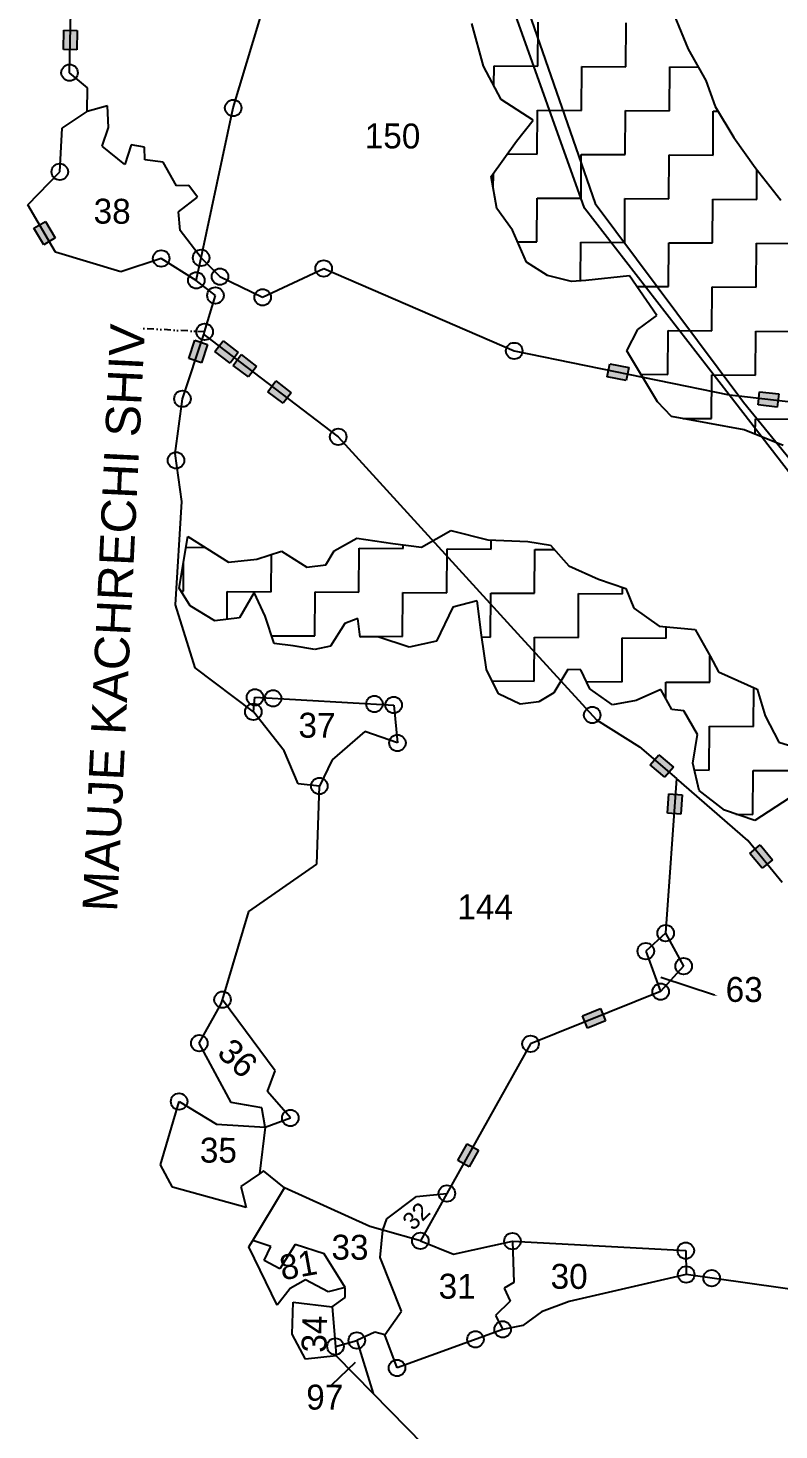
# Model space of a CAD drawing. Header units: metres. Extents: x 311141 to 315796, y 1906170 to 1910884.
# Drawn here: x 311444 to 312006, y 1908706 to 1909755 of the extents above; entities that cross this region are included whole.
import ezdxf

# ---------------------------------------------------------------- set-up
doc = ezdxf.new("R2010")
doc.units = ezdxf.units.M
doc.header["$MEASUREMENT"] = 0
doc.linetypes.add('DIVIDE', pattern=[1.25, 0.5, -0.25, 0, -0.25, 0, -0.25])
for name, color, linetype in [('POLY_HATCH', 12, 'Continuous'), ('POLY_PARCEL', 6, 'Continuous'), ('POLY_ROAD', 30, 'Continuous'), ('TEXT_MAPOUT', 7, 'Continuous'), ('TEXT_PARCEL', 7, 'Continuous'), ('V_BOUND_LINE', 7, 'Continuous'), ('V_DIVIDE_LINE', 7, 'DIVIDE')]:
    doc.layers.add(name, color=color, linetype=linetype)
doc.styles.get("Standard").update_dxf_attribs({"font": 'arial.ttf'})
doc.styles.add('TEXT_MAP', font='')
doc.styles.get('TEXT_MAP').set_extended_font_data('Kruti Dev 050')

msp = doc.modelspace()

# ---------------------------------------------------------------- hatches: boundary and pattern name
for points in [[(311470.5, 1909738.8), (311480.4, 1909738.6), (311480.8, 1909753), (311470.8, 1909753.2)], [(311455.7, 1909592.6), (311464.3, 1909597.7), (311457, 1909610.1), (311448.4, 1909605)], [(311578.2, 1909518.1), (311568.7, 1909521.2), (311564.2, 1909507.6), (311573.7, 1909504.4)], [(311589.9, 1909520.7), (311583.8, 1909512.8), (311595.3, 1909504), (311601.3, 1909511.9)], [(311608.9, 1909493.7), (311614.9, 1909501.6), (311603.4, 1909510.4), (311597.4, 1909502.4)], [(311891.6, 1909491), (311893.6, 1909500.7), (311879.4, 1909503.6), (311877.4, 1909493.8)], [(311634.8, 1909474), (311640.9, 1909481.9), (311629.4, 1909490.7), (311623.4, 1909482.7)], [(312004.6, 1909471.2), (312005.8, 1909481.1), (311991.4, 1909482.7), (311990.3, 1909472.8)], [(311920.6, 1909194.1), (311927.1, 1909201.7), (311916.1, 1909211), (311909.6, 1909203.5)], [(311933.4, 1909181), (311923.4, 1909181.7), (311922.4, 1909167.3), (311932.4, 1909166.6)], [(311993.4, 1909126), (312001.1, 1909132.4), (311991.9, 1909143.5), (311984.2, 1909137.2)], [(311859, 1909015.7), (311862.7, 1909006.4), (311876.1, 1909011.8), (311872.4, 1909021.1)], [(311765.5, 1908907.3), (311774.2, 1908902.5), (311781.2, 1908915), (311772.5, 1908919.9)]]:
    msp.add_hatch(color=256).paths.add_polyline_path(points)

# ---------------------------------------------------------------- linework, layer by layer
for p, q in [((311470.5, 1909738.8), (311470.8, 1909753.2)), ((311470.8, 1909753.2), (311480.8, 1909753)), ((311480.8, 1909753), (311480.4, 1909738.6)), ((311480.4, 1909738.6), (311470.5, 1909738.8)), ((311448.4, 1909605), (311457, 1909610.1)), ((311457, 1909610.1), (311464.3, 1909597.7)), ((311455.7, 1909592.6), (311448.4, 1909605)), ((311464.3, 1909597.7), (311455.7, 1909592.6)), ((311564.2, 1909507.6), (311568.7, 1909521.2)), ((311568.7, 1909521.2), (311578.2, 1909518.1)), ((311578.2, 1909518.1), (311573.7, 1909504.4)), ((311583.8, 1909512.8), (311589.9, 1909520.7)), ((311589.9, 1909520.7), (311601.3, 1909511.9)), ((311573.7, 1909504.4), (311564.2, 1909507.6)), ((311595.3, 1909504), (311583.8, 1909512.8)), ((311601.3, 1909511.9), (311595.3, 1909504)), ((311597.4, 1909502.4), (311603.4, 1909510.4)), ((311603.4, 1909510.4), (311614.9, 1909501.6)), ((311877.4, 1909493.8), (311879.4, 1909503.6)), ((311879.4, 1909503.6), (311893.6, 1909500.7)), ((311608.9, 1909493.7), (311597.4, 1909502.4)), ((311614.9, 1909501.6), (311608.9, 1909493.7)), ((311891.6, 1909491), (311877.4, 1909493.8)), ((311893.6, 1909500.7), (311891.6, 1909491)), ((311623.4, 1909482.7), (311629.4, 1909490.7)), ((311634.8, 1909474), (311623.4, 1909482.7)), ((311629.4, 1909490.7), (311640.9, 1909481.9)), ((311990.3, 1909472.8), (311991.4, 1909482.7)), ((311991.4, 1909482.7), (312005.8, 1909481.1)), ((311640.9, 1909481.9), (311634.8, 1909474)), ((312004.6, 1909471.2), (311990.3, 1909472.8)), ((312005.8, 1909481.1), (312004.6, 1909471.2)), ((311909.6, 1909203.5), (311916.1, 1909211)), ((311916.1, 1909211), (311927.1, 1909201.7)), ((311920.6, 1909194.1), (311909.6, 1909203.5)), ((311927.1, 1909201.7), (311920.6, 1909194.1)), ((311922.4, 1909167.3), (311923.4, 1909181.7)), ((311923.4, 1909181.7), (311933.4, 1909181)), ((311933.4, 1909181), (311932.4, 1909166.6)), ((311932.4, 1909166.6), (311922.4, 1909167.3)), ((311984.2, 1909137.2), (311991.9, 1909143.5)), ((311993.4, 1909126), (311984.2, 1909137.2)), ((311991.9, 1909143.5), (312001.1, 1909132.4)), ((312001.1, 1909132.4), (311993.4, 1909126)), ((311859, 1909015.7), (311872.4, 1909021.1)), ((311872.4, 1909021.1), (311876.1, 1909011.8)), ((311862.7, 1909006.4), (311859, 1909015.7)), ((311876.1, 1909011.8), (311862.7, 1909006.4)), ((311765.5, 1908907.3), (311772.5, 1908919.9)), ((311772.5, 1908919.9), (311781.2, 1908915)), ((311774.2, 1908902.5), (311765.5, 1908907.3)), ((311781.2, 1908915), (311774.2, 1908902.5))]:
    msp.add_line(p, q)
for points in [[(311957.8, 1909031.2), (311917.6, 1909044.2)], [(311671.4, 1908739.5), (311688.9, 1908756.4)]]:
    msp.add_lwpolyline(points)
for centre in [(311475, 1909721.4), (311597.5, 1909695), (311467.7, 1909647.2), (311543.6, 1909582.4), (311573.5, 1909582.9), (311665.2, 1909574.9), (311569.9, 1909566), (311587.6, 1909568.8), (311584.2, 1909554.7), (311619.5, 1909553.3), (311576.1, 1909527.5), (311807.8, 1909513.2), (311559.5, 1909477.4), (311676.1, 1909448.9), (311554.7, 1909431.3), (311613.8, 1909254), (311627.4, 1909253.2), (311703.2, 1909249), (311717.6, 1909248.2), (311612.6, 1909243.1), (311866.2, 1909240.7), (311720.4, 1909219.8), (311662, 1909187.6), (311921.1, 1909077.5), (311906.3, 1909064), (311934.6, 1909052.8), (311589.5, 1909027.7), (311917.4, 1909033.7), (311572.1, 1908995.1), (311820, 1908994.7), (311557, 1908951.5), (311640.3, 1908939.2), (311757.4, 1908882.7), (311737.6, 1908847.2), (311806.5, 1908847), (311936.2, 1908839.9), (311936.5, 1908822), (311955.6, 1908819.3), (311778.8, 1908773.5), (311799.2, 1908781), (311674, 1908768.2), (311690, 1908772.7), (311720.1, 1908752.1)]:
    msp.add_circle(centre, 6.17)
for points in [[(311957.9, 1909031.6), (311960.2, 1909030.4), (311957.7, 1909030.8)], [(311671.7, 1908739.2), (311669.6, 1908737.8), (311671.1, 1908739.8)]]:
    msp.add_solid(points)
at = {"layer": 'POLY_HATCH'}
for p, q in [((311918.8, 1909786.4), (311938.1, 1909738.9)), ((311784.9, 1909726.3), (311776.2, 1909758.3)), ((311938.1, 1909738.9), (311951.2, 1909715.5)), ((311798.1, 1909701.3), (311784.9, 1909726.3)), ((311951.2, 1909715.5), (311958.1, 1909696.2)), ((311822, 1909686), (311798.1, 1909701.3)), ((311958.1, 1909696.2), (311972.2, 1909672.9)), ((311809.4, 1909670.1), (311822, 1909686)), ((311972.2, 1909672.9), (311988.2, 1909650.5)), ((311790.6, 1909643.6), (311809.4, 1909670.1)), ((311988.2, 1909650.5), (312007.3, 1909626.1)), ((311794.9, 1909619.7), (311790.6, 1909643.6)), ((311806.4, 1909603.6), (311794.9, 1909619.7)), ((311816.9, 1909579.5), (311806.4, 1909603.6)), ((311832.8, 1909569.7), (311816.9, 1909579.5)), ((311850.6, 1909565.1), (311832.8, 1909569.7)), ((311894.2, 1909569.3), (311861.3, 1909565.9)), ((311914.5, 1909539.8), (311894.2, 1909569.3)), ((311861.3, 1909565.9), (311850.6, 1909565.1)), ((311900.2, 1909529.3), (311914.5, 1909539.8)), ((311892.1, 1909513.3), (311900.2, 1909529.3)), ((311915, 1909475), (311892.1, 1909513.3)), ((311925.6, 1909464.2), (311915, 1909475)), ((311979.8, 1909454.1), (311925.6, 1909464.2)), ((312009.1, 1909442.4), (311979.8, 1909454.1)), ((311738.3, 1909366.3), (311760.3, 1909378.8)), ((311760.3, 1909378.8), (311788, 1909371.8)), ((311557.1, 1909335.7), (311563.5, 1909374.2)), ((311563.5, 1909374.2), (311594, 1909355)), ((311673, 1909363.5), (311690, 1909373.1)), ((311690, 1909373.1), (311717, 1909369)), ((311717, 1909369), (311738.3, 1909366.3)), ((311788, 1909371.8), (311817.9, 1909370.5)), ((311817.9, 1909370.5), (311834.9, 1909367.9)), ((311834.9, 1909367.9), (311848.8, 1909352.3)), ((311594, 1909355), (311615.3, 1909357.4)), ((311615.3, 1909357.4), (311633.7, 1909363.4)), ((311633.7, 1909363.4), (311652.7, 1909351.4)), ((311666.8, 1909353.1), (311673, 1909363.5)), ((311652.7, 1909351.4), (311666.8, 1909353.1)), ((311848.8, 1909352.3), (311870.8, 1909342.5)), ((311565.3, 1909322.4), (311557.1, 1909335.7)), ((311870.8, 1909342.5), (311891.3, 1909335.5)), ((311891.3, 1909335.5), (311897.3, 1909320.7)), ((311613.3, 1909332.5), (311602.1, 1909313.5)), ((311621.5, 1909314.8), (311613.3, 1909332.5)), ((311780.2, 1909326.1), (311761.8, 1909321.5)), ((311783.3, 1909300.5), (311780.2, 1909326.1)), ((311583.7, 1909311.1), (311565.3, 1909322.4)), ((311628.2, 1909294.3), (311621.5, 1909314.8)), ((311761.8, 1909321.5), (311749.7, 1909296)), ((311897.3, 1909320.7), (311916.3, 1909307.3)), ((311602.1, 1909313.5), (311583.7, 1909311.1)), ((311681, 1909309.1), (311670.4, 1909292.2)), ((311690.7, 1909313), (311681, 1909309.1)), ((311692.4, 1909298.9), (311690.7, 1909313)), ((311916.3, 1909307.3), (311943.3, 1909304.6)), ((311943.3, 1909304.6), (311954.4, 1909284.7)), ((311642.3, 1909292.4), (311628.2, 1909294.3)), ((311705.8, 1909299.2), (311692.4, 1909298.9)), ((311729.2, 1909291.5), (311705.8, 1909299.2)), ((311749.7, 1909296), (311729.2, 1909291.5)), ((311787.1, 1909274.9), (311783.3, 1909300.5)), ((311658.5, 1909289.7), (311642.3, 1909292.4)), ((311670.4, 1909292.2), (311658.5, 1909289.7)), ((311954.4, 1909284.7), (311960.8, 1909273.1)), ((311796, 1909256.5), (311787.1, 1909274.9)), ((311848, 1909274.9), (311837.4, 1909257.3)), ((311857.7, 1909274.5), (311848, 1909274.9)), ((311864.5, 1909260.4), (311857.7, 1909274.5)), ((311960.8, 1909273.1), (311989.6, 1909260)), ((311812.2, 1909248.8), (311796, 1909256.5)), ((311837.4, 1909257.3), (311826.2, 1909250.6)), ((311881.4, 1909248.4), (311864.5, 1909260.4)), ((311899, 1909251.5), (311881.4, 1909248.4)), ((311917.5, 1909259.7), (311899, 1909251.5)), ((311925.7, 1909244.9), (311917.5, 1909259.7)), ((311989.6, 1909260), (311995.6, 1909240.2)), ((311826.2, 1909250.6), (311812.2, 1909248.8)), ((311934.7, 1909243.8), (311925.7, 1909244.9)), ((311945, 1909226.1), (311934.7, 1909243.8)), ((311995.6, 1909240.2), (312005.9, 1909220.3)), ((311941.6, 1909204.8), (311945, 1909226.1)), ((312005.9, 1909220.3), (312030.7, 1909212.6)), ((311946.2, 1909184.3), (311941.6, 1909204.8)), ((311965.2, 1909169.4), (311946.2, 1909184.3)), ((312013.6, 1909178.5), (311987.9, 1909161.7)), ((311987.9, 1909161.7), (311965.2, 1909169.4))]:
    msp.add_line(p, q, dxfattribs=at)
at = {"layer": 'POLY_HATCH', "linetype": 'Continuous'}
for p, q in [((311825.5, 1909726.3), (311825.7, 1909759.1)), ((311891.3, 1909725.9), (311891.5, 1909758.7)), ((311792.6, 1909711.7), (311792.7, 1909726.5)), ((311792.7, 1909726.5), (311825.5, 1909726.3)), ((311858.2, 1909693.2), (311858.4, 1909726.1)), ((311858.4, 1909726.1), (311891.3, 1909725.9)), ((311924, 1909692.8), (311924.2, 1909725.7)), ((311924.2, 1909725.7), (311945.6, 1909725.5)), ((311825.1, 1909660.5), (311825.3, 1909693.4)), ((311825.3, 1909693.4), (311858.2, 1909693.2)), ((311890.9, 1909660.1), (311891.1, 1909693)), ((311891.1, 1909693), (311924, 1909692.8)), ((311956.6, 1909659.7), (311956.8, 1909692.6)), ((311956.8, 1909692.6), (311960.3, 1909692.6)), ((311802.7, 1909660.7), (311825.1, 1909660.5)), ((311857.8, 1909627.4), (311858, 1909660.3)), ((311858, 1909660.3), (311890.9, 1909660.1)), ((311923.6, 1909627), (311923.8, 1909659.9)), ((311923.8, 1909659.9), (311956.6, 1909659.7)), ((311792.1, 1909635.1), (311792.2, 1909645.8)), ((311989.3, 1909626.6), (311989.4, 1909649)), ((311824.7, 1909594.8), (311824.9, 1909627.6)), ((311824.9, 1909627.6), (311857.8, 1909627.4)), ((311890.5, 1909594.4), (311890.7, 1909627.2)), ((311890.7, 1909627.2), (311923.6, 1909627)), ((311956.2, 1909594), (311956.4, 1909626.8)), ((311956.4, 1909626.8), (311989.3, 1909626.6)), ((311810.2, 1909594.9), (311824.7, 1909594.8)), ((311857.4, 1909565.6), (311857.6, 1909594.6)), ((311857.6, 1909594.6), (311890.5, 1909594.4)), ((311923.2, 1909561.3), (311923.4, 1909594.2)), ((311923.4, 1909594.2), (311956.2, 1909594)), ((311988.9, 1909560.9), (311989.1, 1909593.8)), ((311989.1, 1909593.8), (312022, 1909593.6)), ((311899.6, 1909561.4), (311923.2, 1909561.3)), ((311955.8, 1909528.2), (311956, 1909561.1)), ((311956, 1909561.1), (311988.9, 1909560.9)), ((311922.8, 1909495.5), (311923, 1909528.4)), ((311923, 1909528.4), (311955.8, 1909528.2)), ((311988.5, 1909495.1), (311988.7, 1909528)), ((311988.7, 1909528), (312021.6, 1909527.8)), ((311902.6, 1909495.7), (311922.8, 1909495.5)), ((311955.4, 1909462.5), (311955.6, 1909495.3)), ((311955.6, 1909495.3), (311988.5, 1909495.1)), ((311934.3, 1909462.6), (311955.4, 1909462.5)), ((311988.2, 1909450.7), (311988.3, 1909462.3)), ((311988.3, 1909462.3), (312021.2, 1909462.1)), ((311724.7, 1909365.3), (311724.7, 1909368)), ((311790.5, 1909364.9), (311790.5, 1909371.7)), ((311562.2, 1909366.3), (311576.3, 1909366.2)), ((311625.9, 1909333), (311626.1, 1909360.9)), ((311691.6, 1909332.6), (311691.8, 1909365.5)), ((311691.8, 1909365.5), (311724.7, 1909365.3)), ((311757.4, 1909332.2), (311757.6, 1909365.1)), ((311757.6, 1909365.1), (311790.5, 1909364.9)), ((311823.1, 1909331.8), (311823.3, 1909364.7)), ((311823.3, 1909364.7), (311837.9, 1909364.6)), ((311560.2, 1909333.4), (311560.3, 1909354.8)), ((311888.9, 1909331.4), (311888.9, 1909336.3)), ((311558.6, 1909333.4), (311560.2, 1909333.4)), ((311592.9, 1909312.3), (311593, 1909333.2)), ((311593, 1909333.2), (311625.9, 1909333)), ((311658.6, 1909299.9), (311658.8, 1909332.8)), ((311658.8, 1909332.8), (311691.6, 1909332.6)), ((311724.3, 1909299.5), (311724.5, 1909332.4)), ((311724.5, 1909332.4), (311757.4, 1909332.2)), ((311790.1, 1909299.1), (311790.3, 1909332)), ((311790.3, 1909332), (311823.1, 1909331.8)), ((311855.8, 1909298.7), (311856, 1909331.6)), ((311856, 1909331.6), (311888.9, 1909331.4)), ((311921.6, 1909298.3), (311921.6, 1909306.7)), ((311626.3, 1909300.1), (311658.6, 1909299.9)), ((311692.3, 1909299.7), (311724.3, 1909299.5)), ((311783.5, 1909299.2), (311790.1, 1909299.1)), ((311822.7, 1909266), (311822.9, 1909298.9)), ((311822.9, 1909298.9), (311855.8, 1909298.7)), ((311888.5, 1909265.6), (311888.7, 1909298.5)), ((311888.7, 1909298.5), (311921.6, 1909298.3)), ((311954.2, 1909265.2), (311954.3, 1909284.8)), ((311791.3, 1909266.2), (311822.7, 1909266)), ((311861.9, 1909265.8), (311888.5, 1909265.6)), ((311921.3, 1909265.4), (311954.2, 1909265.2)), ((311921.3, 1909252.8), (311921.3, 1909265.4)), ((311986.9, 1909232.2), (311987.1, 1909261.1)), ((311953.8, 1909199.5), (311954, 1909232.4)), ((311954, 1909232.4), (311986.9, 1909232.2)), ((311942.8, 1909199.6), (311953.8, 1909199.5)), ((311986.5, 1909166.4), (311986.7, 1909199.3)), ((311986.7, 1909199.3), (312019.6, 1909199.1)), ((311973.7, 1909166.5), (311986.5, 1909166.4))]:
    msp.add_line(p, q, dxfattribs=at)
at = {"layer": 'POLY_PARCEL'}
for p, q in [((311597.5, 1909695), (311656.3, 1909890.8)), ((311503.5, 1909696.5), (311488.1, 1909692.4)), ((311504.1, 1909680.5), (311503.5, 1909696.5)), ((311573.5, 1909582.9), (311597.5, 1909695)), ((311499.5, 1909666.3), (311504.1, 1909680.5)), ((311516.5, 1909652.6), (311499.5, 1909666.3)), ((311521.1, 1909667.5), (311516.5, 1909652.6)), ((311531.1, 1909665.7), (311521.1, 1909667.5)), ((311531.4, 1909656.3), (311531.1, 1909665.7)), ((311545, 1909654.5), (311531.4, 1909656.3)), ((311555, 1909636.7), (311545, 1909654.5)), ((311564.4, 1909637), (311555, 1909636.7)), ((311570.9, 1909628.3), (311564.4, 1909637)), ((311556.5, 1909617.3), (311570.9, 1909628.3)), ((311557.8, 1909603.3), (311556.5, 1909617.3)), ((311573.5, 1909582.9), (311557.8, 1909603.3)), ((311569.9, 1909566), (311573.5, 1909582.9)), ((311573.5, 1909582.9), (311587.6, 1909568.8)), ((311587.6, 1909568.8), (311619.5, 1909553.3)), ((311619.5, 1909553.3), (311665.2, 1909574.9)), ((311665.2, 1909574.9), (311807.8, 1909513.2)), ((311575.4, 1909525.4), (311676.1, 1909448.9)), ((311807.8, 1909513.2), (311968.6, 1909480.3)), ((311968.6, 1909480.3), (311975.8, 1909479.5)), ((311975.8, 1909479.5), (312201.8, 1909453.8)), ((311676.1, 1909448.9), (311810.2, 1909301.7)), ((311810.2, 1909301.7), (311869.3, 1909237.2)), ((311612.6, 1909243.1), (311613.8, 1909254)), ((311613.8, 1909254), (311717.6, 1909248.2)), ((311717.6, 1909248.2), (311720.4, 1909219.8)), ((311869.3, 1909237.2), (311901.5, 1909216.9)), ((311695.9, 1909228.4), (311671.5, 1909207.3)), ((311720.4, 1909219.8), (311695.9, 1909228.4)), ((311901.5, 1909216.9), (311929.3, 1909193.3)), ((311671.5, 1909207.3), (311662, 1909187.6)), ((311929.3, 1909193.3), (311921.1, 1909077.5)), ((311982.7, 1909146.8), (311929.3, 1909193.3)), ((312008.4, 1909115.5), (311982.7, 1909146.8)), ((311921.1, 1909077.5), (311906.3, 1909064)), ((311921.1, 1909077.5), (311934.6, 1909052.8)), ((311906.3, 1909064), (311917.4, 1909033.7)), ((311934.6, 1909052.8), (311917.4, 1909033.7)), ((311917.4, 1909033.7), (311820, 1908994.7)), ((311628.9, 1908974.5), (311589.5, 1909027.7)), ((311820, 1908994.7), (311757.4, 1908882.7)), ((311623.2, 1908959), (311628.9, 1908974.5)), ((311640.3, 1908939.2), (311623.2, 1908959)), ((311621.5, 1908932.3), (311640.3, 1908939.2)), ((311621.5, 1908932.3), (311617.1, 1908897.4)), ((311699.8, 1908857.9), (311635.9, 1908886.9)), ((311712.5, 1908863.6), (311734.6, 1908880.5)), ((311734.6, 1908880.5), (311757.4, 1908882.7)), ((311757.4, 1908882.7), (311737.6, 1908847.2)), ((311709.4, 1908855.2), (311712.5, 1908863.6)), ((311709.4, 1908855.2), (311699.8, 1908857.9)), ((311707.4, 1908834.8), (311709.4, 1908855.2)), ((311737.6, 1908847.2), (311709.4, 1908855.2)), ((311625.6, 1908843.1), (311612.1, 1908847.6)), ((311620.7, 1908832.5), (311625.6, 1908843.1)), ((311643.8, 1908844.6), (311632.5, 1908826.4)), ((311665.5, 1908837.4), (311643.8, 1908844.6)), ((311737.6, 1908847.2), (311762.3, 1908837.2)), ((311762.3, 1908837.2), (311806.5, 1908847)), ((311806.5, 1908847), (311936.2, 1908839.9)), ((311806.5, 1908847), (311807.4, 1908816)), ((311632.5, 1908826.4), (311620.7, 1908832.5)), ((311681.2, 1908812.4), (311665.5, 1908837.4)), ((311723.5, 1908794.7), (311707.4, 1908834.8)), ((311936.2, 1908839.9), (311936.5, 1908822)), ((311936.5, 1908822), (311848.9, 1908801.9)), ((312132.8, 1908794.5), (311936.5, 1908822)), ((311807.4, 1908816), (311800.3, 1908811.8)), ((311800.3, 1908811.8), (311804.8, 1908802.2)), ((311804.8, 1908802.2), (311793.8, 1908791.4)), ((311848.9, 1908801.9), (311828.3, 1908794.2)), ((311671.5, 1908797.8), (311674, 1908768.2)), ((311711, 1908776.9), (311723.5, 1908794.7)), ((311793.8, 1908791.4), (311799.2, 1908781)), ((311828.3, 1908794.2), (311814.2, 1908783.8)), ((311799.2, 1908781), (311720.1, 1908752.1)), ((311814.2, 1908783.8), (311799.2, 1908781)), ((311674, 1908768.2), (311690, 1908772.7)), ((311703.4, 1908778.8), (311690, 1908772.7)), ((311690, 1908772.7), (311702.3, 1908732.9)), ((311711, 1908776.9), (311703.4, 1908778.8)), ((311720.1, 1908752.1), (311711, 1908776.9)), ((311674, 1908768.2), (311674.6, 1908761.2))]:
    msp.add_line(p, q, dxfattribs=at)
at = {"layer": 'POLY_ROAD'}
for p, q in [((311860.4, 1909620.1), (311795.8, 1909801.3)), ((311806.1, 1909802.7), (311868.5, 1909623.6)), ((311968.6, 1909480.3), (311860.4, 1909620.1)), ((311868.5, 1909623.6), (311975.8, 1909479.5)), ((312046.2, 1909380), (311968.6, 1909480.3)), ((311975.8, 1909479.5), (311979.3, 1909474.8)), ((311979.3, 1909474.8), (312272.4, 1909114.8))]:
    msp.add_line(p, q, dxfattribs=at)
at = {"layer": 'V_BOUND_LINE'}
for p, q in [((311475, 1909721.4), (311484.4, 1910162.3)), ((311488.5, 1909710.1), (311475, 1909721.4)), ((311488.1, 1909692.4), (311488.5, 1909710.1)), ((311469.5, 1909680), (311488.1, 1909692.4)), ((311467.7, 1909647.2), (311469.5, 1909680)), ((311443.9, 1909622.4), (311467.7, 1909647.2)), ((311464.6, 1909587.2), (311443.9, 1909622.4)), ((311513.3, 1909572.5), (311464.6, 1909587.2)), ((311543.6, 1909582.4), (311513.3, 1909572.5)), ((311569.9, 1909566), (311543.6, 1909582.4)), ((311584.2, 1909554.7), (311569.9, 1909566)), ((311576.1, 1909527.5), (311584.2, 1909554.7)), ((311559.5, 1909477.4), (311575.4, 1909525.4)), ((311575.4, 1909525.4), (311576.1, 1909527.5)), ((311554, 1909436.5), (311559.5, 1909477.4)), ((311559, 1909400.5), (311554, 1909436.5)), ((311554.4, 1909323.1), (311559, 1909400.5)), ((311569, 1909276.1), (311554.4, 1909323.1)), ((311612.6, 1909243.1), (311569, 1909276.1)), ((311635.6, 1909213.9), (311612.6, 1909243.1)), ((311646.2, 1909189.3), (311635.6, 1909213.9)), ((311662, 1909187.6), (311646.2, 1909189.3)), ((311660, 1909129.2), (311662, 1909187.6)), ((311609.2, 1909093.6), (311660, 1909129.2)), ((311589.5, 1909027.7), (311609.2, 1909093.6)), ((311572.1, 1908995.1), (311588.6, 1909024.5)), ((311588.6, 1909024.5), (311589.5, 1909027.7)), ((311595.9, 1908950.8), (311572.1, 1908995.1)), ((311543.2, 1908904.1), (311557, 1908951.5)), ((311557, 1908951.5), (311585, 1908934.6)), ((311619, 1908946.7), (311595.9, 1908950.8)), ((311621.5, 1908932.3), (311619, 1908946.7)), ((311585, 1908934.6), (311621.5, 1908932.3)), ((311552, 1908887.4), (311543.2, 1908904.1)), ((311617.1, 1908897.4), (311603.3, 1908888)), ((311620.1, 1908899.5), (311617.1, 1908897.4)), ((311635.9, 1908886.9), (311620.1, 1908899.5)), ((311607.1, 1908872.1), (311552, 1908887.4)), ((311603.3, 1908888), (311607.1, 1908872.1)), ((311612.1, 1908847.6), (311635.9, 1908886.9)), ((311609.2, 1908842.8), (311612.1, 1908847.6)), ((311630.3, 1908799), (311609.2, 1908842.8)), ((311640.2, 1908811.5), (311630.3, 1908799)), ((311651.5, 1908818.1), (311640.2, 1908811.5)), ((311668.6, 1908809), (311651.5, 1908818.1)), ((311681.2, 1908812.4), (311668.6, 1908809)), ((311681.4, 1908804.8), (311681.2, 1908812.4)), ((311641.6, 1908777.4), (311642.4, 1908801.4)), ((311642.4, 1908801.4), (311671.5, 1908797.8)), ((311671.5, 1908797.8), (311681.4, 1908804.8)), ((311651.5, 1908758.8), (311641.6, 1908777.4)), ((311674.6, 1908761.2), (311651.5, 1908758.8)), ((311702.3, 1908732.9), (311674.6, 1908761.2)), ((311753.7, 1908680.6), (311702.3, 1908732.9))]:
    msp.add_line(p, q, dxfattribs=at)
at = {"layer": 'V_DIVIDE_LINE', "ltscale": 10}
msp.add_line((311576.1, 1909527.5), (311525.4, 1909530.2), dxfattribs=at)

# ---------------------------------------------------------------- texts
at = {"layer": 'TEXT_MAPOUT'}
msp.add_text('MAUJE KACHRECHI SHIV', height=25.884, rotation=87.2629, dxfattribs=at).set_placement((311510.5, 1909093.1))
at = {"layer": 'TEXT_PARCEL', "style": 'TEXT_MAP'}
for s, height, rotation, p in [('150', 18.64, 359.6506, (311695.9, 1909664.9)), ('38', 18.64, 359.6506, (311493, 1909608.5)), ('37', 18.64, 359.6506, (311646.3, 1909223.8)), ('144', 18.64, 359.6506, (311765.2, 1909087.9)), ('63', 18.64, 359.6506, (311966, 1909026.1)), ('36', 18.64, 316.9366, (311584.5, 1908986.7)), ('35', 18.64, 359.6506, (311572.5, 1908905.8)), ('32', 13.06, 44.6288, (311732.1, 1908854.3)), ('33', 18.64, 359.6506, (311671, 1908833.2)), ('81', 18.64, 10.2624, (311634.2, 1908817.6)), ('31', 18.64, 359.6506, (311751.2, 1908804)), ('30', 18.64, 359.6506, (311835, 1908811.4)), ('34', 18.64, 88.5439, (311667.2, 1908763.4)), ('97', 18.64, 359.6506, (311652.1, 1908721))]:
    msp.add_text(s, height=height, rotation=rotation, dxfattribs=at).set_placement(p)

doc.saveas('drawing.dxf')
